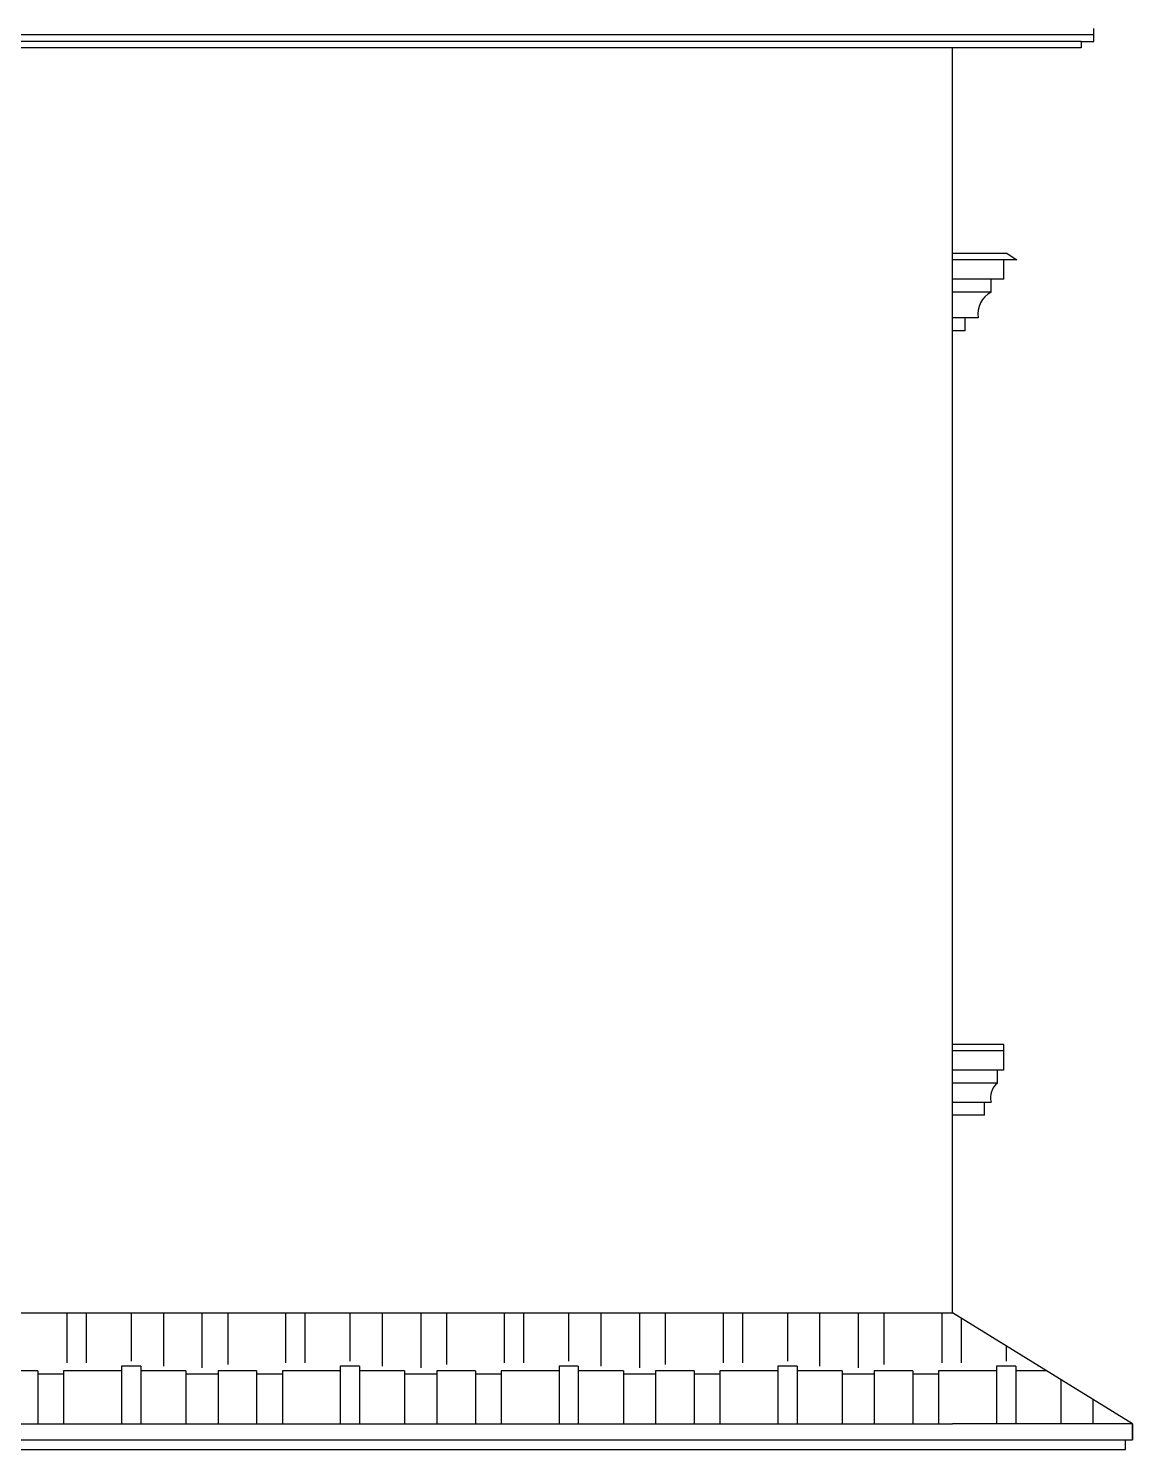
# Model space of a CAD drawing. Header units: inches. Extents: x 3672 to 10975, y -27382 to -746.
# Drawn here: x 4928 to 5013.8, y -26791.6 to -26681.1 of the extents above; entities that cross this region are included whole.
import ezdxf

# ---------------------------------------------------------------- set-up
doc = ezdxf.new("R2010")
doc.units = ezdxf.units.IN
doc.header["$LTSCALE"] = 17
doc.header["$MEASUREMENT"] = 0
doc.layers.add('25 BOT BAR', color=12, linetype='Continuous', lineweight=25)

msp = doc.modelspace()

# ---------------------------------------------------------------- hatches: boundary and pattern name
at = {"layer": '25 BOT BAR'}
h = msp.add_hatch(dxfattribs=at)
h.set_pattern_fill('AR-RSHKE', color=8, scale=0.5, angle=180)
h.set_pattern_definition([(180, (-10473.291, -5473.4846), (-12.75, -6), [3, -2.5, 3.5, -1.5, 4.5, -2]), (180, (-10476.291, -5473.7346), (-12.75, -6), [2.5, -9.5, 2, -3]), (180, (-10482.291, -5473.1096), (-12.75, -6), [1.5, -15.5]), (270, (-10473.291, -5473.4846), (4.25, -6), [5.75, -18.25]), (270, (-10476.291, -5473.4846), (4.25, -6), [5.625, -18.375]), (270, (-10478.791, -5473.4846), (4.25, -6), [5.25, -18.75]), (270, (-10482.291, -5473.1096), (4.25, -6), [5.75, -18.25]), (270, (-10483.791, -5473.1096), (4.25, -6), [5.75, -18.25]), (270, (-10488.291, -5473.4846), (4.25, -6), [5.5, -18.5])])
h.paths.add_polyline_path([(4999.79, -26780.97), (4857.33, -26780.97), (4845.33, -26789.6), (5013.79, -26789.6)])

# ---------------------------------------------------------------- linework, layer by layer
for p, q in [((5010.79, -26681.6), (5010.79, -26681.1)), ((5010.79, -26681.6), (4848.33, -26681.6)), ((5009.79, -26682.1), (4849.33, -26682.1)), ((5009.79, -26682.1), (5009.79, -26682.6)), ((5009.79, -26682.1), (5010.79, -26682.1)), ((5010.79, -26682.1), (5010.79, -26681.6)), ((5009.79, -26682.6), (4849.33, -26682.6)), ((4999.79, -26780.97), (4999.79, -26682.6)), ((5004.04, -26698.6), (4999.79, -26698.6)), ((5004.04, -26698.6), (5004.79, -26699.1)), ((5004.79, -26699.1), (4999.79, -26699.1)), ((5003.79, -26700.6), (5003.79, -26699.1)), ((5003.79, -26700.6), (4999.79, -26700.6)), ((5002.79, -26701.6), (5002.79, -26700.6)), ((5002.79, -26701.6), (4999.79, -26701.6)), ((5001.79, -26703.6), (4999.79, -26703.6)), ((5000.79, -26704.6), (5000.79, -26703.6)), ((5000.79, -26704.6), (4999.79, -26704.6)), ((5003.79, -26760.1), (4999.79, -26760.1)), ((5003.79, -26760.6), (4999.79, -26760.6)), ((5003.79, -26760.6), (5003.79, -26760.1)), ((5003.79, -26762.1), (5003.79, -26760.6)), ((5003.79, -26762.1), (4999.79, -26762.1)), ((5003.29, -26763.1), (5003.29, -26762.1)), ((5003.29, -26763.1), (4999.79, -26763.1)), ((5002.79, -26764.6), (4999.79, -26764.6)), ((5002.29, -26765.6), (5002.29, -26764.6)), ((5002.29, -26765.6), (4999.79, -26765.6)), ((4539.33, -26780.97), (4999.79, -26780.97)), ((5013.79, -26789.6), (4999.79, -26780.97)), ((4523.33, -26789.6), (4999.79, -26789.6)), ((5013.79, -26789.6), (4999.79, -26789.6)), ((5013.79, -26790.85), (5013.79, -26789.6)), ((5013.79, -26789.6), (5013.79, -26790.85)), ((4845.89, -26790.85), (5013.23, -26790.85)), ((4845.89, -26791.6), (5013.23, -26791.6)), ((5012.29, -26791.6), (5013.23, -26791.6)), ((5013.23, -26791.6), (5013.23, -26790.85)), ((5013.23, -26790.85), (5013.79, -26790.85))]:
    msp.add_line(p, q, dxfattribs=at)
for centre, radius, start, end in [((5003.7, -26703.3), 1.93, 118.1362, 188.7337), ((5004.23, -26764.24), 1.48, 129.3404, 193.7898)]:
    msp.add_arc(centre, radius, start, end, dxfattribs=at)

doc.saveas('drawing.dxf')
